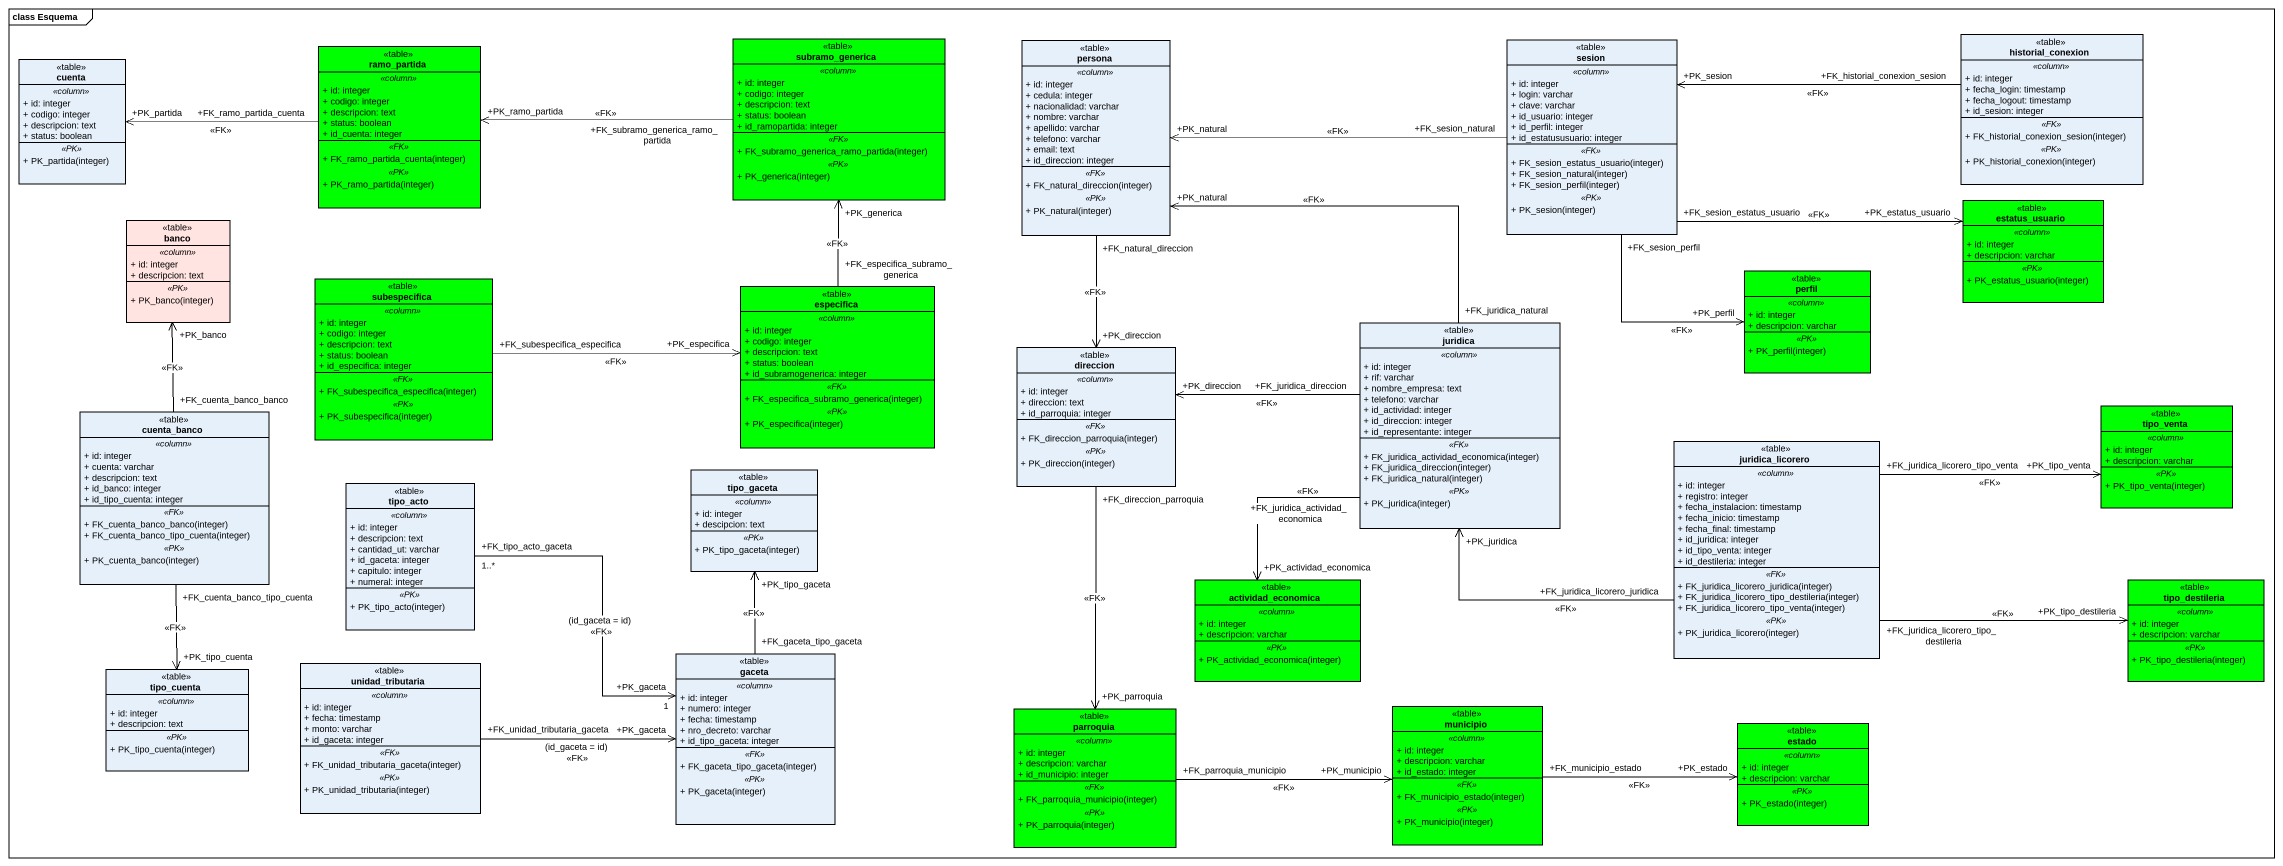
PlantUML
@startuml
mainframe class Esquema
hide circle
hide empty members
skinparam classAttributeIconSize 0
class historial_conexion <<table>> {
  .. <<column>> ..
  + id: integer
  + fecha_login: timestamp
  + fecha_logout: timestamp
  + id_sesion: integer
  .. <<FK>> ..
  + FK_historial_conexion_sesion(integer)
  .. <<PK>> ..
  + PK_historial_conexion(integer)
}
class cuenta <<table>> {
  .. <<column>> ..
  + id: integer
  + codigo: integer
  + descripcion: text
  + status: boolean
  .. <<PK>> ..
  + PK_partida(integer)
}
class ramo_partida <<table>> #00FF00 {
  .. <<column>> ..
  + id: integer
  + codigo: integer
  + descripcion: text
  + status: boolean
  + id_cuenta: integer
  .. <<FK>> ..
  + FK_ramo_partida_cuenta(integer)
  .. <<PK>> ..
  + PK_ramo_partida(integer)
}
class subramo_generica <<table>> #00FF00 {
  .. <<column>> ..
  + id: integer
  + codigo: integer
  + descripcion: text
  + status: boolean
  + id_ramopartida: integer
  .. <<FK>> ..
  + FK_subramo_generica_ramo_partida(integer)
  .. <<PK>> ..
  + PK_generica(integer)
}
class persona <<table>> {
  .. <<column>> ..
  + id: integer
  + cedula: integer
  + nacionalidad: varchar
  + nombre: varchar
  + apellido: varchar
  + telefono: varchar
  + email: text
  + id_direccion: integer
  .. <<FK>> ..
  + FK_natural_direccion(integer)
  .. <<PK>> ..
  + PK_natural(integer)
}
class sesion <<table>> {
  .. <<column>> ..
  + id: integer
  + login: varchar
  + clave: varchar
  + id_usuario: integer
  + id_perfil: integer
  + id_estatususuario: integer
  .. <<FK>> ..
  + FK_sesion_estatus_usuario(integer)
  + FK_sesion_natural(integer)
  + FK_sesion_perfil(integer)
  .. <<PK>> ..
  + PK_sesion(integer)
}
class banco <<table>> #FFE4E1 {
  .. <<column>> ..
  + id: integer
  + descripcion: text
  .. <<PK>> ..
  + PK_banco(integer)
}
class estatus_usuario <<table>> #00FF00 {
  .. <<column>> ..
  + id: integer
  + descripcion: varchar
  .. <<PK>> ..
  + PK_estatus_usuario(integer)
}
class subespecifica <<table>> #00FF00 {
  .. <<column>> ..
  + id: integer
  + codigo: integer
  + descripcion: text
  + status: boolean
  + id_especifica: integer
  .. <<FK>> ..
  + FK_subespecifica_especifica(integer)
  .. <<PK>> ..
  + PK_subespecifica(integer)
}
class especifica <<table>> #00FF00 {
  .. <<column>> ..
  + id: integer
  + codigo: integer
  + descripcion: text
  + status: boolean
  + id_subramogenerica: integer
  .. <<FK>> ..
  + FK_especifica_subramo_generica(integer)
  .. <<PK>> ..
  + PK_especifica(integer)
}
class perfil <<table>> #00FF00 {
  .. <<column>> ..
  + id: integer
  + descripcion: varchar
  .. <<PK>> ..
  + PK_perfil(integer)
}
class direccion <<table>> {
  .. <<column>> ..
  + id: integer
  + direccion: text
  + id_parroquia: integer
  .. <<FK>> ..
  + FK_direccion_parroquia(integer)
  .. <<PK>> ..
  + PK_direccion(integer)
}
class juridica <<table>> {
  .. <<column>> ..
  + id: integer
  + rif: varchar
  + nombre_empresa: text
  + telefono: varchar
  + id_actividad: integer
  + id_direccion: integer
  + id_representante: integer
  .. <<FK>> ..
  + FK_juridica_actividad_economica(integer)
  + FK_juridica_direccion(integer)
  + FK_juridica_natural(integer)
  .. <<PK>> ..
  + PK_juridica(integer)
}
class cuenta_banco <<table>> {
  .. <<column>> ..
  + id: integer
  + cuenta: varchar
  + descripcion: text
  + id_banco: integer
  + id_tipo_cuenta: integer
  .. <<FK>> ..
  + FK_cuenta_banco_banco(integer)
  + FK_cuenta_banco_tipo_cuenta(integer)
  .. <<PK>> ..
  + PK_cuenta_banco(integer)
}
class tipo_venta <<table>> #00FF00 {
  .. <<column>> ..
  + id: integer
  + descripcion: varchar
  .. <<PK>> ..
  + PK_tipo_venta(integer)
}
class juridica_licorero <<table>> {
  .. <<column>> ..
  + id: integer
  + registro: integer
  + fecha_instalacion: timestamp
  + fecha_inicio: timestamp
  + fecha_final: timestamp
  + id_juridica: integer
  + id_tipo_venta: integer
  + id_destileria: integer
  .. <<FK>> ..
  + FK_juridica_licorero_juridica(integer)
  + FK_juridica_licorero_tipo_destileria(integer)
  + FK_juridica_licorero_tipo_venta(integer)
  .. <<PK>> ..
  + PK_juridica_licorero(integer)
}
class tipo_acto <<table>> {
  .. <<column>> ..
  + id: integer
  + descripcion: text
  + cantidad_ut: varchar
  + id_gaceta: integer
  + capitulo: integer
  + numeral: integer
  .. <<PK>> ..
  + PK_tipo_acto(integer)
}
class tipo_gaceta <<table>> {
  .. <<column>> ..
  + id: integer
  + descipcion: text
  .. <<PK>> ..
  + PK_tipo_gaceta(integer)
}
class actividad_economica <<table>> #00FF00 {
  .. <<column>> ..
  + id: integer
  + descripcion: varchar
  .. <<PK>> ..
  + PK_actividad_economica(integer)
}
class tipo_destileria <<table>> #00FF00 {
  .. <<column>> ..
  + id: integer
  + descripcion: varchar
  .. <<PK>> ..
  + PK_tipo_destileria(integer)
}
class gaceta <<table>> {
  .. <<column>> ..
  + id: integer
  + numero: integer
  + fecha: timestamp
  + nro_decreto: varchar
  + id_tipo_gaceta: integer
  .. <<FK>> ..
  + FK_gaceta_tipo_gaceta(integer)
  .. <<PK>> ..
  + PK_gaceta(integer)
}
class tipo_cuenta <<table>> {
  .. <<column>> ..
  + id: integer
  + descripcion: text
  .. <<PK>> ..
  + PK_tipo_cuenta(integer)
}
class unidad_tributaria <<table>> {
  .. <<column>> ..
  + id: integer
  + fecha: timestamp
  + monto: varchar
  + id_gaceta: integer
  .. <<FK>> ..
  + FK_unidad_tributaria_gaceta(integer)
  .. <<PK>> ..
  + PK_unidad_tributaria(integer)
}
class parroquia <<table>> #00FF00 {
  .. <<column>> ..
  + id: integer
  + descripcion: varchar
  + id_municipio: integer
  .. <<FK>> ..
  + FK_parroquia_municipio(integer)
  .. <<PK>> ..
  + PK_parroquia(integer)
}
class municipio <<table>> #00FF00 {
  .. <<column>> ..
  + id: integer
  + descripcion: varchar
  + id_estado: integer
  .. <<FK>> ..
  + FK_municipio_estado(integer)
  .. <<PK>> ..
  + PK_municipio(integer)
}
class estado <<table>> #00FF00 {
  .. <<column>> ..
  + id: integer
  + descripcion: varchar
  .. <<PK>> ..
  + PK_estado(integer)
}
historial_conexion "+FK_historial_conexion_sesion" -left-> "+PK_sesion" sesion : <<FK>>
ramo_partida "+FK_ramo_partida_cuenta" -left-> "+PK_partida" cuenta : <<FK>>
subramo_generica "+FK_subramo_generica_ramo_partida" -left-> "+PK_ramo_partida" ramo_partida : <<FK>>
persona "+FK_natural_direccion" --> "+PK_direccion" direccion : <<FK>>
sesion "+FK_sesion_natural" -left-> "+PK_natural" persona : <<FK>>
sesion "+FK_sesion_estatus_usuario" -right-> "+PK_estatus_usuario" estatus_usuario : <<FK>>
sesion "+FK_sesion_perfil" --> "+PK_perfil" perfil : <<FK>>
subespecifica "+FK_subespecifica_especifica" -right-> "+PK_especifica" especifica : <<FK>>
especifica "+FK_especifica_subramo_generica" -up-> "+PK_generica" subramo_generica : <<FK>>
direccion "+FK_direccion_parroquia" --> "+PK_parroquia" parroquia : <<FK>>
juridica "+FK_juridica_natural" -up-> "+PK_natural" persona : <<FK>>
juridica "+FK_juridica_direccion" -left-> "+PK_direccion" direccion : <<FK>>
juridica "+FK_juridica_actividad_economica" --> "+PK_actividad_economica" actividad_economica : <<FK>>
cuenta_banco "+FK_cuenta_banco_banco" -up-> "+PK_banco" banco : <<FK>>
cuenta_banco "+FK_cuenta_banco_tipo_cuenta" --> "+PK_tipo_cuenta" tipo_cuenta : <<FK>>
juridica_licorero "+FK_juridica_licorero_juridica" -left-> "+PK_juridica" juridica : <<FK>>
juridica_licorero "+FK_juridica_licorero_tipo_venta" -right-> "+PK_tipo_venta" tipo_venta : <<FK>>
juridica_licorero "+FK_juridica_licorero_tipo_destileria" -right-> "+PK_tipo_destileria" tipo_destileria : <<FK>>
tipo_acto "+FK_tipo_acto_gaceta\n1..*" -right-> "+PK_gaceta\n1" gaceta : (id_gaceta = id)\n<<FK>>
gaceta "+FK_gaceta_tipo_gaceta" -up-> "+PK_tipo_gaceta" tipo_gaceta : <<FK>>
unidad_tributaria "+FK_unidad_tributaria_gaceta" -right-> "+PK_gaceta" gaceta : (id_gaceta = id)\n<<FK>>
parroquia "+FK_parroquia_municipio" -right-> "+PK_municipio" municipio : <<FK>>
municipio "+FK_municipio_estado" -right-> "+PK_estado" estado : <<FK>>
@enduml
